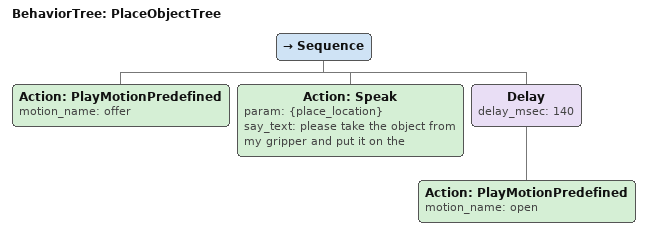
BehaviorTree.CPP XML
<?xml version="1.0"?>
<root main_tree_to_execute="PlaceObjectTree">
    <BehaviorTree ID="PlaceObjectTree">
        <Sequence>
            <Action ID="PlayMotionPredefined" motion_name="offer"/>
            <Action ID="Speak" param="{place_location}" say_text="please take the object from my gripper and put it on the "/>
            <Delay delay_msec="140">
                <Action ID="PlayMotionPredefined" motion_name="open"/>
            </Delay>
        </Sequence>
    </BehaviorTree>
</root>
